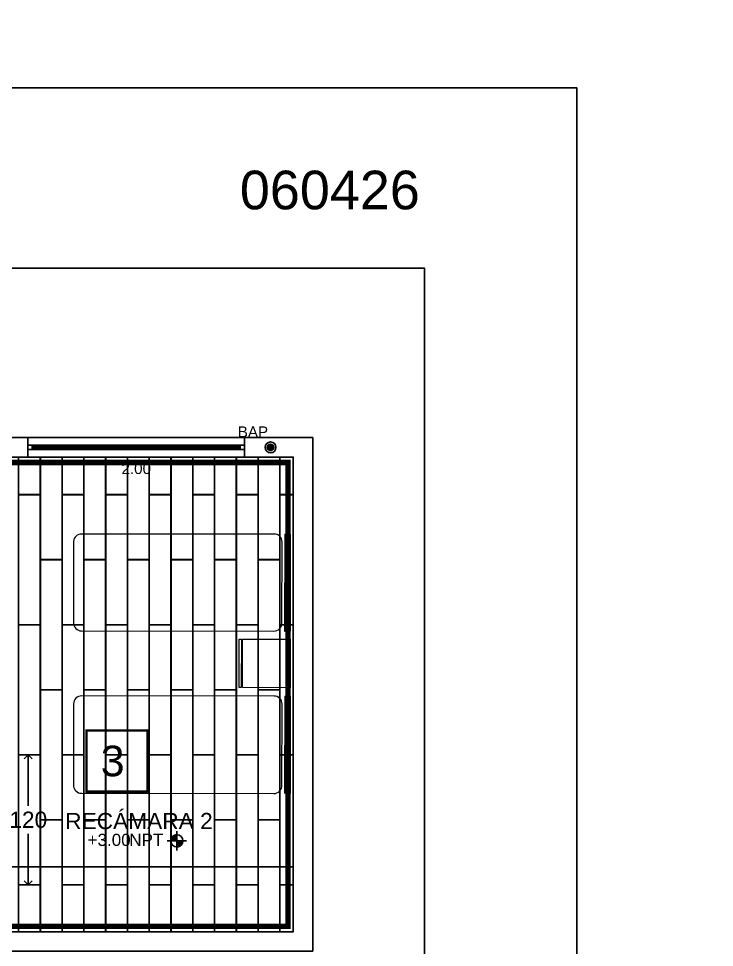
# Model space of a CAD drawing. Header units: metres. Extents: x 116 to 391, y -213 to 56.
# Drawn here: x 331.08 to 337.5, y -125.41 to -116.83 of the extents above; entities that cross this region are included whole.
import ezdxf
from ezdxf.enums import TextEntityAlignment as Align

# ---------------------------------------------------------------- set-up
doc = ezdxf.new("R2010")
doc.units = ezdxf.units.M
doc.header["$PDMODE"] = 35
doc.linetypes.add('HIDDEN2', pattern=[0.1875, 0.125, -0.0625])
for name, color, linetype in [('A-ACABADOS PISOS', 1, 'Continuous'), ('A-PISO', 30, 'Continuous'), ('A-TEXTOS', 7, 'Continuous'), ('AR-157$0$A-BAP', 8, 'Continuous'), ('AR-157$0$A-DIM-VANOS', 8, 'Continuous'), ('AR-157$0$A-EXTERIOR', 8, 'Continuous'), ('AR-157$0$A-MUEBLES FIJOS', 8, 'Continuous'), ('AR-157$0$A-MUROS', 8, 'Continuous'), ('AR-157$0$A-MUROS BAJOS', 8, 'Continuous'), ('AR-157$0$A-TEXTOS', 8, 'Continuous'), ('AR-157$0$A-VENTANAS', 8, 'Continuous'), ('AR-157$0$Ar-Niveles', 8, 'Continuous'), ('AR-157$0$Ar-Texto', 8, 'Continuous')]:
    doc.layers.add(name, color=color, linetype=linetype)
doc.layers.add('AR-157$0$A-MUEBLES', color=8, linetype='Continuous', lineweight=0)
doc.layers.add('AR-157$0$Ar-Area', color=8, linetype='Continuous', plot=False)
doc.styles.add('Anot_Arial', font='arial.ttf')
doc.styles.add('AR-157$0$Anot_Arial', font='arial.ttf')
doc.styles.add('AR-157$0$Standard', font='arial.ttf')
doc.styles.get("Standard").update_dxf_attribs({"font": 'arial.ttf'})
doc.dimstyles.new('AR-157$0$VANOS', dxfattribs={"dimtxt": 0.1, "dimasz": 0.05, "dimexe": 0, "dimexo": 0, "dimgap": 0.03, "dimtad": 0, "dimtih": 1, "dimtoh": 1, "dimzin": 0, "dimdsep": 46, "dimtxsty": 'AR-157$0$Standard', "dimblk": 'AR-157$0$_Dot', "dimcen": 0.09, "dimse1": 1, "dimse2": 1, "dimsd1": 1, "dimsd2": 1, "dimclrd": 256, "dimclre": 256, "dimclrt": 256, "dimazin": 0, "dimtfac": 1, "dimtix": 1, "dimtofl": 0, "dimtmove": 2, "dimatfit": 3, "dimldrblk": 'AR-157$0$COTA', "dimfxl": 0, "dimtolj": 1, "dimtzin": 0, "dimlwd": 18, "dimarcsym": 0})
doc.dimstyles.new('DETALLE DE CAMBIOS', dxfattribs={"dimscale": 1.5, "dimtxt": 0.1, "dimasz": 0.05, "dimexe": 0.18, "dimexo": 0.0625, "dimgap": 0.035, "dimtad": 0, "dimtih": 1, "dimtoh": 1, "dimdec": 0, "dimlfac": 100, "dimzin": 0, "dimdsep": 46, "dimtxsty": 'Anot_Arial', "dimblk": 'OPEN90', "dimcen": 0.09, "dimse1": 1, "dimse2": 1, "dimclrd": 1, "dimclre": 4, "dimclrt": 1, "dimadec": 0, "dimazin": 0, "dimtfac": 1, "dimtdec": 0, "dimtix": 1, "dimtofl": 0, "dimtmove": 0, "dimatfit": 3, "dimldrblk": 'OPEN90', "dimfxl": 1, "dimtolj": 1, "dimtzin": 0, "dimarcsym": 0})
pattern_1 = [(0, (-2.923953, -1.1144057), (0, 0.0025), [])]

# ---------------------------------------------------------------- blocks, each defined once
blk = doc.blocks.new('*U407')
at = {"color": 0}
for points in [[(0, -0.02), (2, -0.02), (2, 0.02), (0, 0.02)], [(0, -0.02), (0.04, -0.02), (0.04, 0.02), (0, 0.02)], [(2, 0.02), (1.96, 0.02), (1.96, -0.02), (2, -0.02)]]:
    blk.add_lwpolyline(points, close=True, dxfattribs=at)
at = {"color": 8}
for points in [[(0.04, 0.005), (1.96, 0.005)], [(0.04, -0.005), (1.96, -0.005)]]:
    blk.add_lwpolyline(points, dxfattribs=at)
at = {"style": 'AR-157$0$Anot_Arial', "flags": 1}
for tag, p in [('ESPACIO', (0.1591, 0.4028)), ('TIPO', (0.1591, 0.3233)), ('NUMERO', (0.1591, 0.2487)), ('MATERIAL', (0.1591, 0.1668))]:
    blk.add_attdef(tag, p, '', height=0.0625, dxfattribs=at)
blk = doc.blocks.new('*D435')
at = {"layer": 'Defpoints', "color": 0, "transparency": 16777216}
for p in [(331.1666, -120.8797), (333.1665, -120.8797), (333.1665, -120.9865)]:
    blk.add_point(p, dxfattribs=at)
at = {"layer": 'AR-157$0$A-DIM-VANOS', "transparency": 16777216, "insert": (332.1665, -120.9865), "char_height": 0.1, "attachment_point": 5, "style": 'AR-157$0$Standard'}
blk.add_mtext('\\A1;2.00', dxfattribs=at)
blk = doc.blocks.new('AR-157$0$_Dot')
at = {"color": 0, "linetype": 'ByBlock', "lineweight": -2}
blk.add_line((-0.5, 0), (-1, 0), dxfattribs=at)
at = {"color": 0, "linetype": 'ByBlock', "const_width": 0.5}
blk.add_lwpolyline([(-0.25, 0, 1), (0.25, 0, 1)], format="xyb", close=True, dxfattribs=at)
blk = doc.blocks.new('AR-157$0$COTA')
blk.add_line((-2.93, 0), (0, 0))
blk.add_lwpolyline([(-1.41, 0), (-1.41, -0.35), (0, -0.35), (0, 0)], close=True)
blk.add_solid([(-1.41, 0), (-1.41, -0.35), (0, 0), (0, -0.35)])
blk = doc.blocks.new('*U405')
at = {"layer": 'AR-157$0$Ar-Niveles'}
h = blk.add_hatch(dxfattribs=at)
h.set_pattern_fill('_USER', color=256, scale=0.0025, style=0, pattern_type=0)
h.set_pattern_definition(pattern_1)
h.paths.add_polyline_path([(-2.549, -0.364), (-2.549, -0.739), (-2.174, -0.739, 0.414214)])
h = blk.add_hatch(dxfattribs=at)
h.set_pattern_fill('_USER', color=256, scale=0.0025, style=0, pattern_type=0)
h.set_pattern_definition(pattern_1)
h.paths.add_polyline_path([(-2.549, -0.364), (-2.549, -0.739), (-2.174, -0.739, 0.414214)])
h = blk.add_hatch(dxfattribs=at)
h.set_pattern_fill('_USER', color=256, scale=0.0025, style=0, pattern_type=0)
h.set_pattern_definition([(0, (-2.923953, -1.1144057), (0, 0.0025), [])])
h.paths.add_polyline_path([(-2.549, -0.739), (-2.924, -0.739, 0.414214), (-2.549, -1.114)])
for p, q in [((-2.549, -1.339), (-2.549, -0.139)), ((-1.949, -0.739), (-3.149, -0.739))]:
    blk.add_line(p, q, dxfattribs=at)
blk.add_circle((-2.549, -0.739), 0.375, dxfattribs=at)
at = {"layer": 'AR-157$0$Ar-Area', "style": 'AR-157$0$Anot_Arial', "flags": 1}
blk.add_attdef('ESP_AREA', text='', height=0.75, dxfattribs=at).set_placement((0, -2.5), align=Align.BOTTOM_CENTER)
at = {"layer": 'AR-157$0$Ar-Niveles', "style": 'AR-157$0$Anot_Arial'}
for tag, p in [('NIV_TIPO', (-1.78, -1.052)), ('VAL_NIV', (0.283, -1.052))]:
    blk.add_attdef(tag, p, '', height=0.75, dxfattribs=at)
at = {"layer": 'AR-157$0$Ar-Texto', "style": 'AR-157$0$Anot_Arial'}
for tag, p in [('ID_ESP01', (0, 1.5)), ('ID_ESP02', (0, 0))]:
    blk.add_attdef(tag, text='', height=1, dxfattribs=at).set_placement(p, align=Align.BOTTOM_CENTER)
blk = doc.blocks.new('_Open90')
at = {"color": 0, "linetype": 'ByBlock', "lineweight": -2}
for p, q in [((0, 0), (-1, 0)), ((-0.5, 0.5), (0, 0)), ((0, 0), (-0.5, -0.5))]:
    blk.add_line(p, q, dxfattribs=at)
blk = doc.blocks.new('*D701')
at = {"layer": 'A-PISO', "color": 1, "lineweight": -2, "ltscale": 100, "transparency": 16777216}
for p, q in [((331.1696, -123.7039), (331.1696, -124.0999)), ((331.1696, -124.7539), (331.1696, -124.358))]:
    blk.add_line(p, q, dxfattribs=at)
at = {"layer": 'Defpoints', "color": 0, "ltscale": 100, "transparency": 16777216}
for p in [(331.0807, -123.6289), (331.0807, -124.8289), (331.1696, -124.8289)]:
    blk.add_point(p, dxfattribs=at)
at = {"layer": 'A-PISO', "color": 1, "lineweight": -2, "ltscale": 100, "transparency": 16777216, "xscale": 0.07500000000000001, "yscale": 0.07500000000000001, "zscale": 0.07500000000000001}
for p, rotation in [((331.1696, -123.6289), 90), ((331.1696, -124.8289), 270)]:
    blk.add_blockref('_Open90', p, dxfattribs=dict(at, rotation=rotation))
at = {"layer": 'A-PISO', "color": 1, "ltscale": 100, "transparency": 16777216, "insert": (331.1696, -124.2289), "char_height": 0.15, "attachment_point": 5, "style": 'Anot_Arial'}
blk.add_mtext('\\A1;120', dxfattribs=at)

msp = doc.modelspace()

# ---------------------------------------------------------------- hatches: boundary and pattern name
at = {"layer": 'AR-157$0$A-BAP'}
h = msp.add_hatch(color=256, dxfattribs=at)
h.dxf.hatch_style = 1
edge = h.paths.add_edge_path()
edge.add_arc((333.4065, -120.7897), 0.03, -180, 180)

# ---------------------------------------------------------------- linework, layer by layer
at = {"layer": 'A-ACABADOS PISOS'}
msp.add_lwpolyline([(314.8216, -117.4715), (336.2351, -117.4715), (336.2351, -148.5273), (314.8216, -148.5273)], close=True, dxfattribs=at)
at = {"layer": 'A-ACABADOS PISOS', "const_width": 0.0226}
msp.add_lwpolyline([(332.2716, -123.9692), (331.7068, -123.9692), (331.7068, -123.4044), (332.2716, -123.4044)], close=True, dxfattribs=at)
at = {"layer": 'A-PISO', "linetype": 'HIDDEN2', "const_width": 0.05}
msp.add_lwpolyline([(330.1958, -123.8418), (330.7681, -123.8418), (330.7681, -120.9297), (331.1681, -120.9297), (333.1681, -120.9297), (333.5681, -120.9297), (333.5681, -125.2118), (330.3306, -125.2118), (330.3306, -124.6013), (330.238, -124.6013)], dxfattribs=at)
at = {"layer": 'A-PISO'}
for points in [[(330.7367, -120.8797), (333.6164, -120.8797), (333.6164, -125.2615), (330.2767, -125.2615), (330.2767, -124.6544), (330.2106, -124.6544), (330.2106, -123.8045), (330.7367, -123.8045)], [(331.0807, -121.2269), (331.2807, -121.2269), (331.2807, -122.4269), (331.0807, -122.4269)], [(331.4827, -121.2269), (331.6827, -121.2269), (331.6827, -122.4269), (331.4827, -122.4269)], [(331.8847, -121.2269), (332.0847, -121.2269), (332.0847, -122.4269), (331.8847, -122.4269)], [(332.2867, -121.2269), (332.4867, -121.2269), (332.4867, -122.4269), (332.2867, -122.4269)], [(332.6887, -121.2269), (332.8887, -121.2269), (332.8887, -122.4269), (332.6887, -122.4269)], [(333.0907, -121.2269), (333.2907, -121.2269), (333.2907, -122.4269), (333.0907, -122.4269)], [(331.2817, -121.8274), (331.4817, -121.8274), (331.4817, -123.0274), (331.2817, -123.0274)], [(331.6837, -121.8274), (331.8837, -121.8274), (331.8837, -123.0274), (331.6837, -123.0274)], [(332.0857, -121.8274), (332.2857, -121.8274), (332.2857, -123.0274), (332.0857, -123.0274)], [(332.4877, -121.8274), (332.6877, -121.8274), (332.6877, -123.0274), (332.4877, -123.0274)], [(332.8897, -121.8274), (333.0897, -121.8274), (333.0897, -123.0274), (332.8897, -123.0274)], [(333.2917, -121.8274), (333.4917, -121.8274), (333.4917, -123.0274), (333.2917, -123.0274)], [(331.0807, -122.4279), (331.2807, -122.4279), (331.2807, -123.6279), (331.0807, -123.6279)], [(331.4827, -122.4279), (331.6827, -122.4279), (331.6827, -123.6279), (331.4827, -123.6279)], [(331.8847, -122.4279), (332.0847, -122.4279), (332.0847, -123.6279), (331.8847, -123.6279)], [(332.2867, -122.4279), (332.4867, -122.4279), (332.4867, -123.6279), (332.2867, -123.6279)], [(332.6887, -122.4279), (332.8887, -122.4279), (332.8887, -123.6279), (332.6887, -123.6279)], [(333.0907, -122.4279), (333.2907, -122.4279), (333.2907, -123.6279), (333.0907, -123.6279)], [(331.2817, -123.0284), (331.4817, -123.0284), (331.4817, -124.2284), (331.2817, -124.2284)], [(331.6837, -123.0284), (331.8837, -123.0284), (331.8837, -124.2284), (331.6837, -124.2284)], [(332.0857, -123.0284), (332.2857, -123.0284), (332.2857, -124.2284), (332.0857, -124.2284)], [(332.4877, -123.0284), (332.6877, -123.0284), (332.6877, -124.2284), (332.4877, -124.2284)], [(332.8897, -123.0284), (333.0897, -123.0284), (333.0897, -124.2284), (332.8897, -124.2284)], [(333.2917, -123.0284), (333.4917, -123.0284), (333.4917, -124.2284), (333.2917, -124.2284)], [(331.0807, -123.6289), (331.2807, -123.6289), (331.2807, -124.8289), (331.0807, -124.8289)], [(331.4827, -123.6289), (331.6827, -123.6289), (331.6827, -124.8289), (331.4827, -124.8289)], [(331.8847, -123.6289), (332.0847, -123.6289), (332.0847, -124.8289), (331.8847, -124.8289)], [(332.2867, -123.6289), (332.4867, -123.6289), (332.4867, -124.8289), (332.2867, -124.8289)], [(332.6887, -123.6289), (332.8887, -123.6289), (332.8887, -124.8289), (332.6887, -124.8289)], [(333.0907, -123.6289), (333.2907, -123.6289), (333.2907, -124.8289), (333.0907, -124.8289)]]:
    msp.add_lwpolyline(points, close=True, dxfattribs=at)
for points in [[(331.2807, -120.8797), (331.2807, -121.2259), (331.0807, -121.2259), (331.0807, -120.8797)], [(331.4817, -120.8797), (331.4817, -121.8264), (331.2817, -121.8264), (331.2817, -120.8797)], [(331.6827, -120.8797), (331.6827, -121.2259), (331.4827, -121.2259), (331.4827, -120.8797)], [(331.8837, -120.8797), (331.8837, -121.8264), (331.6837, -121.8264), (331.6837, -120.8797)], [(332.0847, -120.8797), (332.0847, -121.2259), (331.8847, -121.2259), (331.8847, -120.8797)], [(332.2857, -120.8797), (332.2857, -121.8264), (332.0857, -121.8264), (332.0857, -120.8797)], [(332.4867, -120.8797), (332.4867, -121.2259), (332.2867, -121.2259), (332.2867, -120.8797)], [(332.6877, -120.8797), (332.6877, -121.8264), (332.4877, -121.8264), (332.4877, -120.8797)], [(332.8887, -120.8797), (332.8887, -121.2259), (332.6887, -121.2259), (332.6887, -120.8797)], [(333.0897, -120.8797), (333.0897, -121.8264), (332.8897, -121.8264), (332.8897, -120.8797)], [(333.2907, -120.8797), (333.2907, -121.2259), (333.0907, -121.2259), (333.0907, -120.8797)], [(333.4917, -120.8797), (333.4917, -121.8264), (333.2917, -121.8264), (333.2917, -120.8797)], [(333.6164, -121.2259), (333.4927, -121.2259), (333.4927, -120.8797)], [(333.6164, -122.4269), (333.4927, -122.4269), (333.4927, -121.2269), (333.6164, -121.2269)], [(333.6164, -123.6279), (333.4927, -123.6279), (333.4927, -122.4279), (333.6164, -122.4279)], [(333.6164, -124.8289), (333.4927, -124.8289), (333.4927, -123.6289), (333.6164, -123.6289)], [(331.2817, -125.2615), (331.2817, -124.2294), (331.4817, -124.2294), (331.4817, -125.2615)], [(331.6837, -125.2615), (331.6837, -124.2294), (331.8837, -124.2294), (331.8837, -125.2615)], [(332.0857, -125.2615), (332.0857, -124.2294), (332.2857, -124.2294), (332.2857, -125.2615)], [(332.4877, -125.2615), (332.4877, -124.2294), (332.6877, -124.2294), (332.6877, -125.2615)], [(332.8897, -125.2615), (332.8897, -124.2294), (333.0897, -124.2294), (333.0897, -125.2615)], [(333.2917, -125.2615), (333.2917, -124.2294), (333.4917, -124.2294), (333.4917, -125.2615)], [(331.0807, -125.2615), (331.0807, -124.8299), (331.2807, -124.8299), (331.2807, -125.2615)], [(331.4827, -125.2615), (331.4827, -124.8299), (331.6827, -124.8299), (331.6827, -125.2615)], [(331.8847, -125.2615), (331.8847, -124.8299), (332.0847, -124.8299), (332.0847, -125.2615)], [(332.2867, -125.2615), (332.2867, -124.8299), (332.4867, -124.8299), (332.4867, -125.2615)], [(332.6887, -125.2615), (332.6887, -124.8299), (332.8887, -124.8299), (332.8887, -125.2615)], [(333.0907, -125.2615), (333.0907, -124.8299), (333.2907, -124.8299), (333.2907, -125.2615)], [(333.4927, -125.2615), (333.4927, -124.8299), (333.6164, -124.8299)]]:
    msp.add_lwpolyline(points, dxfattribs=at)
msp.add_circle((327.3705, -149.1639), 63.4551, dxfattribs=at)
at = {"layer": 'AR-157$0$A-BAP'}
for radius in [0.05, 0.03]:
    msp.add_circle((333.4065, -120.7897), radius, dxfattribs=at)
at = {"layer": 'AR-157$0$A-EXTERIOR', "color": 8, "linetype": 'Continuous'}
msp.add_lwpolyline([(325.8271, -131.0339), (325.8271, -137.1334), (334.8263, -137.1334), (334.8263, -119.1348), (325.8271, -119.1348), (325.8271, -120.6997)], dxfattribs=at)
at = {"layer": 'AR-157$0$A-MUEBLES'}
for p, q in [((333.5371, -121.5915), (333.5356, -122.4859)), ((333.5371, -121.5915), (333.5882, -121.5916)), ((333.5882, -121.5916), (333.5867, -122.4859)), ((333.5356, -122.4859), (333.5867, -122.4859)), ((333.5371, -123.0858), (333.5356, -123.9857)), ((333.5371, -123.0858), (333.5882, -123.0859)), ((333.5882, -123.0859), (333.5867, -123.9858))]:
    msp.add_line(p, q, dxfattribs=at)
for points in [[(333.4368, -122.4858, 0.414214), (333.5119, -122.4109), (333.5132, -121.6609, 0.429914), (333.4383, -121.5914), (331.6633, -121.5897, 0.42988), (331.5883, -121.659), (331.5869, -122.409, 0.414214), (331.6619, -122.4841)], [(333.4368, -123.9856, 0.414214), (333.5119, -123.9107), (333.5132, -123.1608, 0.414214), (333.4383, -123.0857), (331.6633, -123.084, 0.414214), (331.5883, -123.1589), (331.5869, -123.9088, 0.414214), (331.6619, -123.9839)]]:
    msp.add_lwpolyline(points, format="xyb", close=True, dxfattribs=at)
for points in [[(333.1159, -122.5606), (333.1367, -122.5607), (333.1363, -123.008), (333.1155, -123.008)], [(333.1483, -122.5607), (333.5867, -122.5611), (333.5862, -123.0085), (333.1479, -123.008)]]:
    msp.add_lwpolyline(points, close=True, dxfattribs=at)
at = {"layer": 'AR-157$0$A-MUEBLES FIJOS'}
msp.add_lwpolyline([(333.6164, -124.6615), (330.2767, -124.6615), (330.2767, -125.2615), (333.6164, -125.2615)], close=True, dxfattribs=at)
at = {"layer": 'AR-157$0$A-MUROS'}
for points in [[(331.1666, -120.8797), (331.1666, -120.6997), (330.5567, -120.6997), (330.5567, -123.6245), (329.9367, -123.6245), (329.9367, -123.8045), (330.7367, -123.8045), (330.7367, -120.8797)], [(330.2767, -128.9041), (330.0967, -128.9041), (330.0967, -125.2744), (330.0967, -124.6544), (330.2767, -124.6544), (330.2767, -125.2615), (333.6164, -125.2615), (333.6164, -120.8797), (333.1665, -120.8797), (333.1665, -120.6997), (333.7964, -120.6997), (333.7964, -125.4414), (330.2767, -125.4414), (330.2767, -128.4912), (330.9266, -128.4912), (330.9266, -128.6712), (330.2767, -128.6712)]]:
    msp.add_lwpolyline(points, close=True, dxfattribs=at)
at = {"layer": 'AR-157$0$A-MUROS BAJOS'}
msp.add_lwpolyline([(333.1665, -120.6997), (331.1666, -120.6997), (331.1666, -120.8797), (333.1665, -120.8797)], close=True, dxfattribs=at)

# ---------------------------------------------------------------- block references
at = {"layer": 'AR-157$0$A-TEXTOS'}
ref = msp.add_blockref('*U405', (332.1584, -124.3125), dxfattribs=dict(at, xscale=-0.1499880929685973, yscale=0.1499880929685973, zscale=0.1499880929685973))
ref.add_attrib('ID_ESP02', 'RECÁMARA 2', dxfattribs={"layer": 'AR-157$0$Ar-Texto', "height": 0.14999, "rotation": 0, "style": 'AR-157$0$Standard'}).set_placement((332.1913, -124.36), align=Align.BOTTOM_CENTER)
ref.add_attrib('NIV_TIPO', 'NPT', (332.1023, -124.4702), dxfattribs={"layer": 'AR-157$0$Ar-Niveles', "height": 0.11249, "style": 'AR-157$0$Anot_Arial'})
ref.add_attrib('VAL_NIV', '+3.00', (331.7172, -124.4702), dxfattribs={"layer": 'AR-157$0$Ar-Niveles', "height": 0.11249, "style": 'AR-157$0$Anot_Arial'})
at = {"layer": 'AR-157$0$A-VENTANAS', "ltscale": 0.18, "xscale": -0.9999206197906486, "yscale": 0.9999206197906486, "zscale": 0.9999206197906486}
msp.add_blockref('*U407', (333.1665, -120.7897), dxfattribs=at)

# ---------------------------------------------------------------- texts
at = {"layer": 'A-ACABADOS PISOS', "insert": (332.0586, -123.5439), "char_height": 0.2824, "attachment_point": 3}
msp.add_mtext_dynamic_manual_height_columns('3', width=0.258238, gutter_width=0.8066, heights=[0], dxfattribs=at)
at = {"layer": 'A-TEXTOS', "color": 1}
msp.add_text('060426', height=0.3565, dxfattribs=at).set_placement((333.123, -118.5917))
at = {"layer": 'AR-157$0$A-BAP', "style": 'AR-157$0$Standard'}
msp.add_text('BAP', height=0.09999, dxfattribs=at).set_placement((333.1043, -120.6962))

# ---------------------------------------------------------------- dimensions: what is measured, and where the dimension line sits
at = {"layer": 'A-PISO', "ltscale": 100}
dim = msp.add_linear_dim(base=(331.1696, -124.8289), p1=(331.0807, -123.6289), p2=(331.0807, -124.8289), angle=90, dimstyle='DETALLE DE CAMBIOS', dxfattribs=at)
dim.commit()
dim.dimension.update_dxf_attribs({"geometry": '*D701', "text_midpoint": (331.1696, -124.2289)})
at = {"layer": 'AR-157$0$A-DIM-VANOS'}
dim = msp.add_linear_dim(base=(333.1665, -120.9865), p1=(331.1666, -120.8797), p2=(333.1665, -120.8797), angle=180, dimstyle='AR-157$0$VANOS', dxfattribs=at)
dim.commit()
dim.dimension.update_dxf_attribs({"geometry": '*D435', "text_midpoint": (332.1665, -120.9865)})

doc.saveas('drawing.dxf')
